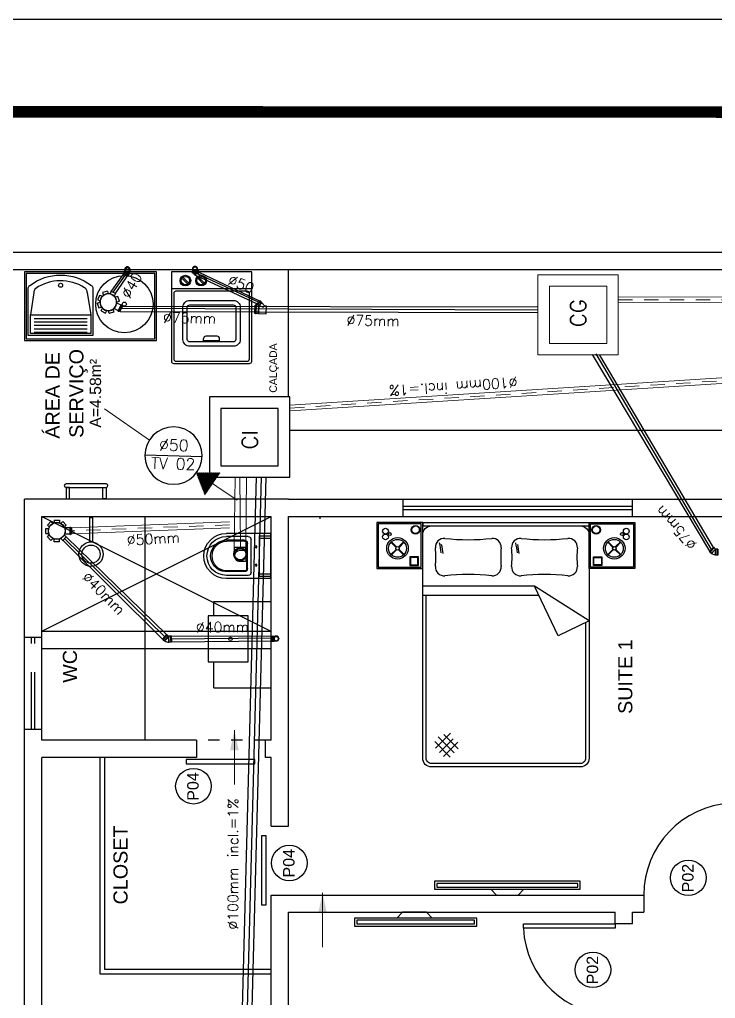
# Model space of a CAD drawing. Header units: millimetres. Extents: x 2426 to 2585, y 1215 to 1309.
# Drawn here: x 2509.49 to 2515.56, y 1251.8 to 1260.33 of the extents above; entities that cross this region are included whole.
import ezdxf
from ezdxf.enums import TextEntityAlignment as Align

# ---------------------------------------------------------------- set-up
doc = ezdxf.new("R2010")
doc.units = ezdxf.units.MM
for name, pattern in [('DASHDOT2', [12.7, 6.35, -3.175, 0, -3.175]), ('DASHED', [0.75, 0.5, -0.25]), ('HIDDEN2', [0.1875, 0.125, -0.0625])]:
    doc.linetypes.add(name, pattern=pattern)
for name, color, linetype in [('01', 1, 'Continuous'), ('02', 2, 'Continuous'), ('A-PEN-08', 8, 'Continuous'), ('A-PEN-B', 5, 'Continuous'), ('A-PEN-C', 4, 'Continuous'), ('A-PEN-G', 3, 'Continuous'), ('A-PEN-M', 6, 'Continuous'), ('BANHO_COZINHA', 7, 'Continuous'), ('CONEXAO_ESGOTO', 7, 'Continuous'), ('DETALHE_CONEXAO_EG', 3, 'Continuous'), ('DIVERSOS', 4, 'Continuous'), ('HATCH', 8, 'Continuous'), ('MOVEIS', 7, 'Continuous'), ('MÓVEIS', 7, 'Continuous'), ('SIMBOLOS_SANITÁRIO', 4, 'Continuous'), ('TEXTO0', 7, 'Continuous'), ('TEXTO2', 3, 'Continuous'), ('TUBULAÇÃO_ESGOTO', 6, 'Continuous'), ('TXT_0', 7, 'Continuous')]:
    doc.layers.add(name, color=color, linetype=linetype)
doc.styles.add('ADITIVOCAD', font='ROMANS.shx')
doc.styles.add('CARIMBO_DADOS', font='arial.ttf', dxfattribs={"height": 0.1})
doc.styles.add('ROMANS', font='romans', dxfattribs={"height": 0.1})
doc.styles.add('SANSSERIF', font='sas_____.pfb', dxfattribs={"height": 1})

# ---------------------------------------------------------------- blocks, each defined once
blk = doc.blocks.new('Ads_egD_js100x50-p')
for p, q in [((0.082, 0.05), (-0.012, 0.05)), ((-0.012, 0.05), (-0.012, -0.05)), ((0.087, 0.053), (0.082, 0.05)), ((0.082, 0.05), (0.082, -0.05)), ((0.087, 0.053), (0.087, -0.052)), ((0.087, 0.053), (0.117, 0.053)), ((0.117, 0.053), (0.117, -0.053)), ((0.121, 0.056), (0.127, 0.056)), ((0.13, 0.053), (0.13, -0.053)), ((0.13, 0.053), (0.136, 0.053)), ((0.136, 0.053), (0.136, -0.053)), ((0.015, -0.05), (-0.012, -0.05)), ((0.015, -0.05), (0.028, -0.037)), ((0.051, -0.086), (0.015, -0.05)), ((0.094, -0.054), (0.038, -0.034)), ((0.086, -0.051), (0.051, -0.086)), ((0.051, -0.086), (0.052, -0.09)), ((0.089, -0.052), (0.052, -0.09)), ((0.063, -0.101), (0.052, -0.09)), ((0.063, -0.101), (0.101, -0.063)), ((0.065, -0.106), (0.063, -0.104)), ((0.068, -0.106), (0.106, -0.068)), ((0.071, -0.109), (0.068, -0.106)), ((0.071, -0.109), (0.109, -0.071)), ((0.101, -0.063), (0.094, -0.056)), ((0.095, -0.053), (0.117, -0.053)), ((0.106, -0.065), (0.104, -0.063)), ((0.109, -0.071), (0.106, -0.068)), ((0.121, -0.056), (0.127, -0.056)), ((0.13, -0.053), (0.136, -0.053))]:
    blk.add_line(p, q)
for centre, radius, start, end in [((0.121, 0.053), 0.00327, 90, 180), ((0.127, 0.053), 0.00327, 360, 90), ((0.035, -0.043), 0.00967, 70.3419, 135.1365), ((0.064, -0.102), 0.00219, 135, 225), ((0.066, -0.105), 0.00219, 225, 315), ((0.095, -0.055), 0.00147, 90, 225), ((0.102, -0.064), 0.00219, 45, 135), ((0.105, -0.066), 0.00219, 315, 45), ((0.121, -0.053), 0.00327, 180, 270), ((0.127, -0.053), 0.00327, 270, 0)]:
    blk.add_arc(centre, radius, start, end)
blk = doc.blocks.new('Ads_egD_cxs150x150x50-p')
for p, q in [((-0.022, 0.0947), (-0.022, 0.0706)), ((-0.022, 0.0947), (0.022, 0.0947)), ((0.022, 0.0947), (0.022, 0.0706)), ((-0.0947, 0.022), (-0.0706, 0.022)), ((-0.0947, -0.022), (-0.0947, 0.022)), ((-0.0825, 0.0514), (-0.0514, 0.0825)), ((-0.0825, 0.0514), (-0.0655, 0.0343)), ((-0.0514, 0.0825), (-0.0343, 0.0655)), ((0.0514, 0.0825), (0.0343, 0.0655)), ((0.0514, 0.0825), (0.0825, 0.0514)), ((0.0825, 0.0514), (0.0655, 0.0343)), ((0.1124, 0.0268), (0.069, 0.0268)), ((0.1124, 0.0287), (0.1124, -0.0287)), ((0.1175, 0.0312), (0.1148, 0.0312)), ((0.12, 0.0287), (0.12, -0.0287)), ((0.1269, 0.0268), (0.12, 0.0268)), ((0.1269, 0.0268), (0.1269, -0.0268)), ((-0.0947, -0.022), (-0.0706, -0.022)), ((-0.0825, -0.0514), (-0.0655, -0.0343)), ((-0.0514, -0.0825), (-0.0825, -0.0514)), ((-0.0514, -0.0825), (-0.0343, -0.0655)), ((-0.022, -0.0947), (-0.022, -0.0706)), ((0.022, -0.0947), (0.022, -0.0706)), ((0.0514, -0.0825), (0.0343, -0.0655)), ((0.0825, -0.0514), (0.0514, -0.0825)), ((0.0825, -0.0514), (0.0655, -0.0343)), ((0.1124, -0.0268), (0.069, -0.0268)), ((0.1175, -0.0312), (0.1148, -0.0312)), ((0.1269, -0.0268), (0.12, -0.0268)), ((0.022, -0.0947), (-0.022, -0.0947))]:
    blk.add_line(p, q)
for radius in [0.074, 0.072]:
    blk.add_circle((0, 0), radius)
for centre, start, end in [((0.1148, 0.0287), 90, 180), ((0.1175, 0.0287), 360, 90), ((0.1148, -0.0287), 180, 270), ((0.1175, -0.0287), 270, 0)]:
    blk.add_arc(centre, 0.00245, start, end)
blk = doc.blocks.new('Ads_egD_90j40-s')
for p, q in [((0.0096, 0.0202), (0.0174, 0.0202)), ((0.0191, 0.0214), (0.0174, 0.0202)), ((0.0174, 0.0202), (0.0174, 0.014)), ((0.0191, 0.0124), (0.0191, 0.0214)), ((0.0323, 0.0214), (0.0191, 0.0214)), ((0.0343, 0.0223), (0.0323, 0.0214)), ((0.0323, 0.0214), (0.0323, -0.0214)), ((0.0382, 0.0223), (0.0343, 0.0223)), ((0.0343, 0.0223), (0.0343, -0.0223)), ((0.0382, 0.0223), (0.0382, -0.0223)), ((0.0096, -0.0202), (0.0174, -0.0202)), ((0.0174, -0.0202), (0.0174, -0.014)), ((0.0191, -0.0214), (0.0174, -0.0202)), ((0.0191, -0.0124), (0.0191, -0.0214)), ((0.0323, -0.0214), (0.0191, -0.0214)), ((0.0343, -0.0223), (0.0323, -0.0214)), ((0.0382, -0.0223), (0.0343, -0.0223))]:
    blk.add_line(p, q)
for radius in [0.0223, 0.0184]:
    blk.add_circle((0, 0), radius)
blk = doc.blocks.new('Ads_egD_90j40-d')
for p, q in [((0, 0.0202), (0.0096, 0.0202)), ((0.0096, 0.0202), (0.0174, 0.0202)), ((0.0191, 0.0214), (0.0174, 0.0202)), ((0.0174, 0.0202), (0.0174, -0.0202)), ((0.0323, 0.0214), (0.0191, 0.0214)), ((0.0191, -0.0214), (0.0191, 0.0214)), ((0.0343, 0.0223), (0.0323, 0.0214)), ((0.0323, 0.0214), (0.0323, -0.0214)), ((0.0343, 0.0223), (0.0343, -0.0223)), ((0.0382, 0.0223), (0.0343, 0.0223)), ((0.0382, 0.0223), (0.0382, -0.0223)), ((0, -0.0202), (0.0096, -0.0202)), ((0.0096, -0.0202), (0.0174, -0.0202)), ((0.0191, -0.0214), (0.0174, -0.0202)), ((0.0323, -0.0214), (0.0191, -0.0214)), ((0.0343, -0.0223), (0.0323, -0.0214)), ((0.0382, -0.0223), (0.0343, -0.0223))]:
    blk.add_line(p, q)
for radius, start, end in [(0.0223, 64.62318, 295.37682), (0.0202, 90, 270)]:
    blk.add_arc((0, 0), radius, start, end)
blk = doc.blocks.new('Ads_egD_45j40-p')
for p, q in [((-0.0321, -0.0005), (-0.0302, 0.0001)), ((-0.0302, 0.0001), (-0.0214, 0.0088)), ((0.0001, -0.0302), (-0.0302, 0.0001)), ((0.0088, -0.0214), (-0.0214, 0.0088)), ((-0.0214, 0.0088), (-0.0197, 0.0088)), ((-0.0197, 0.0088), (0.0077, -0.0185)), ((0.0088, 0.0214), (0.0077, 0.0202)), ((0.0077, -0.0185), (0.0077, 0.0202)), ((0.0216, 0.0214), (0.0088, 0.0214)), ((0.0088, 0.0214), (0.0088, -0.0214)), ((0.023, 0.0223), (0.0216, 0.0214)), ((0.0216, 0.0214), (0.0216, -0.0214)), ((0.0269, 0.0223), (0.023, 0.0223)), ((0.023, 0.0223), (0.023, -0.0223)), ((0.0269, -0.0223), (0.0269, 0.0223)), ((-0.0349, -0.0033), (-0.0321, -0.0005)), ((-0.0033, -0.0349), (-0.0349, -0.0033)), ((-0.0005, -0.0321), (-0.0321, -0.0005)), ((-0.0033, -0.0349), (-0.0005, -0.0321)), ((-0.0005, -0.0321), (0.0001, -0.0302)), ((0.0001, -0.0302), (0.0088, -0.0214)), ((0.0077, -0.0185), (0.0088, -0.0214)), ((0.0216, -0.0214), (0.0088, -0.0214)), ((0.023, -0.0223), (0.0216, -0.0214)), ((0.0269, -0.0223), (0.023, -0.0223))]:
    blk.add_line(p, q)
blk.add_arc((0.0151, -0.0364), 0.0572, 97.41677, 127.58323)
blk = doc.blocks.new('Adh_Afn')
blk.add_line((-0.25, 0), (0.25, 0))
blk.add_circle((0, 0), 0.25)
at = {"flags": 8}
for tag, p in [('$AF', (0, 0.0703)), ('$DIAM', (0, -0.0909))]:
    blk.add_attdef(tag, text='', height=0.1, dxfattribs=at).set_placement(p, align=Align.MIDDLE)
blk = doc.blocks.new('Ads_egD_90j100-s')
for p, q in [((0.0267, 0.0498), (0.0588, 0.0498)), ((0.0588, -0.0498), (0.0588, 0.0498)), ((0.0267, -0.0498), (0.0588, -0.0498))]:
    blk.add_line(p, q)
for radius in [0.0565, 0.05]:
    blk.add_circle((0, 0), radius)
blk = doc.blocks.new('B')
at = {"layer": 'SIMBOLOS_SANITÁRIO'}
for points in [[(1659.0596, 1303.2839), (1659.7596, 1303.2839), (1659.7596, 1303.9839), (1659.0596, 1303.9839)], [(1659.1596, 1303.3839), (1659.6596, 1303.3839), (1659.6596, 1303.8839), (1659.1596, 1303.8839)]]:
    blk.add_lwpolyline(points, close=True, dxfattribs=at)
at = {"layer": 'SIMBOLOS_SANITÁRIO', "style": 'ROMANS'}
blk.add_text('CI', height=0.135, dxfattribs=at).set_placement((1659.3018, 1303.5652))

msp = doc.modelspace()

# ---------------------------------------------------------------- hatches: boundary and pattern name
at = {"layer": 'HATCH', "lineweight": 15}
h = msp.add_hatch(dxfattribs=at)
h.set_pattern_fill('LINE,_O', color=256, scale=0.001, angle=687.2343)
h.set_pattern_definition([(327.23429588, (288.04196, 1511.044392), (0.0017183257805, 0.002669827993), [])])
h.paths.add_polyline_path([(2511.2391, 1256.3824), (2511.1073, 1256.1903), (2511.0337, 1256.382)])

# ---------------------------------------------------------------- linework, layer by layer
at = {"layer": '01', "color": 253}
for p, q in [((2510.1002, 1255.9927), (2510.1268, 1255.9927)), ((2510.1002, 1255.9927), (2510.1002, 1255.7793)), ((2510.1268, 1255.9927), (2510.1268, 1255.7793)), ((2511.4522, 1255.7948), (2511.2818, 1255.7948)), ((2511.4841, 1255.8272), (2511.2939, 1255.8272)), ((2511.5106, 1255.5157), (2511.5106, 1255.8006)), ((2511.583, 1255.8144), (2511.6819, 1255.8144)), ((2511.4522, 1255.7884), (2511.2939, 1255.7884)), ((2511.4724, 1255.5482), (2511.4724, 1255.7682)), ((2511.4788, 1255.5482), (2511.4788, 1255.7682)), ((2511.4606, 1255.7049), (2511.4024, 1255.7049)), ((2511.4187, 1255.7051), (2511.4187, 1255.7036)), ((2511.4606, 1255.6114), (2511.4024, 1255.6114)), ((2511.4522, 1255.5216), (2511.2818, 1255.5216)), ((2511.4522, 1255.528), (2511.2939, 1255.528)), ((2511.4841, 1255.4892), (2511.2939, 1255.4892)), ((2511.583, 1255.5019), (2511.6819, 1255.5019)), ((2513.9807, 1255.394), (2513.0068, 1255.394)), ((2514.4568, 1255.0935), (2513.9807, 1255.394)), ((2514.1866, 1254.9632), (2513.9807, 1255.394)), ((2514.0189, 1255.314), (2513.0068, 1255.314)), ((2514.4568, 1255.0935), (2514.1866, 1254.9632)), ((2513.1178, 1253.9817), (2513.2488, 1254.1128)), ((2513.3163, 1253.9763), (2513.1917, 1254.1008)), ((2513.2456, 1253.9056), (2513.1113, 1254.0398)), ((2513.2809, 1253.9409), (2513.1413, 1254.0806)), ((2513.1531, 1253.9464), (2513.2718, 1254.0651)), ((2513.1885, 1253.911), (2513.3126, 1254.0351))]:
    msp.add_line(p, q, dxfattribs=at)
for points in [[(2512.9943, 1255.9372), (2512.6193, 1255.9372), (2512.6193, 1255.5622), (2512.9943, 1255.5622)], [(2514.4693, 1255.9372), (2514.8443, 1255.9372), (2514.8443, 1255.5622), (2514.4693, 1255.5622)], [(2512.9643, 1255.6447), (2512.8993, 1255.6447), (2512.8993, 1255.5797), (2512.9643, 1255.5797)], [(2514.4993, 1255.6447), (2514.5643, 1255.6447), (2514.5643, 1255.5797), (2514.4993, 1255.5797)]]:
    msp.add_lwpolyline(points, close=True, dxfattribs=at)
for points in [[(2512.7292, 1255.7777), (2512.7735, 1255.7333)], [(2512.7735, 1255.7161), (2512.7292, 1255.6717)], [(2512.7336, 1255.7821), (2512.778, 1255.7377)], [(2512.778, 1255.7117), (2512.7336, 1255.6673)], [(2512.8396, 1255.7821), (2512.7952, 1255.7377)], [(2512.7952, 1255.7117), (2512.8396, 1255.6673)], [(2512.844, 1255.7777), (2512.7996, 1255.7333)], [(2512.7996, 1255.7161), (2512.844, 1255.6717)], [(2514.6196, 1255.7777), (2514.664, 1255.7333)], [(2514.664, 1255.7161), (2514.6196, 1255.6717)], [(2514.624, 1255.7821), (2514.6684, 1255.7377)], [(2514.6684, 1255.7117), (2514.624, 1255.6673)], [(2514.73, 1255.7821), (2514.6856, 1255.7377)], [(2514.6856, 1255.7117), (2514.73, 1255.6673)], [(2514.7344, 1255.7777), (2514.69, 1255.7333)], [(2514.69, 1255.7161), (2514.7344, 1255.6717)], [(2512.9693, 1255.6497), (2512.8943, 1255.6497), (2512.8943, 1255.5747), (2512.9693, 1255.5747), (2512.9693, 1255.6497)], [(2514.4943, 1255.6497), (2514.5693, 1255.6497), (2514.5693, 1255.5747), (2514.4943, 1255.5747), (2514.4943, 1255.6497)]]:
    msp.add_lwpolyline(points, dxfattribs=at)
msp.add_lwpolyline([(2514.4268, 1255.079), (2514.4268, 1253.8947, -0.414214), (2514.3818, 1253.8497), (2513.0818, 1253.8497, -0.414214), (2513.0368, 1253.8947), (2513.0368, 1255.314, -0.260729)], format="xyb", dxfattribs=at)
for centre, radius in [((2512.6818, 1255.8747), 0.025), ((2512.9443, 1255.8872), 0.0375), ((2512.9443, 1255.8872), 0.0325), ((2514.5193, 1255.8872), 0.0375), ((2514.5193, 1255.8872), 0.0325), ((2514.7818, 1255.8747), 0.025), ((2512.6818, 1255.8247), 0.025), ((2512.7866, 1255.7247), 0.0937), ((2512.7193, 1255.8497), 0.0125), ((2512.7866, 1255.7247), 0.0781), ((2514.677, 1255.7247), 0.0937), ((2514.677, 1255.7247), 0.0781), ((2514.7443, 1255.8497), 0.0125), ((2514.7818, 1255.8247), 0.025), ((2510.1135, 1255.6739), 0.1063), ((2510.1135, 1255.6739), 0.0797), ((2512.7866, 1255.7247), 0.0156), ((2514.677, 1255.7247), 0.0156)]:
    msp.add_circle(centre, radius, dxfattribs=at)
for centre, radius, start, end in [((2513.1921, 1255.7365), 0.075, 83.95443, 185.17281), ((2513.4039, 1257.736), 1.9357, 263.95443, 276.04557), ((2513.6157, 1255.7365), 0.075, 354.82719, 96.04557), ((2513.8566, 1255.7365), 0.075, 83.95443, 185.17281), ((2514.0684, 1257.736), 1.9357, 263.95443, 276.04557), ((2514.2801, 1255.7365), 0.075, 354.82719, 96.04557), ((2512.2223, 1255.6487), 0.8988, 354.82719, 5.17281), ((2512.2725, 1255.5986), 0.8988, 5.55336, 11.22803), ((2512.29, 1255.5831), 0.8988, 6.1446, 11.22803), ((2514.5855, 1255.6487), 0.8988, 174.82719, 185.17281), ((2512.8868, 1255.6487), 0.8988, 354.82719, 5.17281), ((2512.937, 1255.5986), 0.8988, 5.55336, 11.22803), ((2512.9545, 1255.5831), 0.8988, 6.1446, 11.22803), ((2515.2499, 1255.6487), 0.8988, 174.82719, 185.17281), ((2513.1921, 1255.5609), 0.075, 174.82719, 276.04557), ((2513.6157, 1255.5609), 0.075, 263.95443, 5.17281), ((2513.8566, 1255.5609), 0.075, 174.82719, 276.04557), ((2514.2801, 1255.5609), 0.075, 263.95443, 5.17281), ((2513.4039, 1253.5614), 1.9357, 83.95443, 96.04557), ((2514.0684, 1253.5614), 1.9357, 83.95443, 96.04557)]:
    msp.add_arc(centre, radius, start, end, dxfattribs=at)
at = {"layer": '01', "color": 253, "extrusion": (0, 0, -1)}
for centre, major_axis, start_param, end_param in [((2511.2939, 1255.6582), (-0.1195, 0.1195), 3.926991, 7.068583), ((2511.2939, 1255.6582), (-0.097, 0.097), 4.015064, 6.98051), ((2511.4522, 1255.7682), (-0.0188, 0.0188), 0.785398, 2.356194), ((2511.4841, 1255.8006), (-0.0188, 0.0188), 0.785398, 2.356194), ((2511.2998, 1255.6582), (-0.0922, -0.0922), 5.543175, 8.593992), ((2511.4522, 1255.7682), (-0.0143, 0.0143), 0.785398, 2.356194), ((2511.5532, 1255.7379), (-0.00564, -0.00564), 2.356194490189015, 8.639379797368601), ((2511.4233, 1255.6582), (-0.0398, -0.0398), 0.072742, 1.498055), ((2511.4024, 1255.6762), (-0.0203, 0.0203), -0.072742, 0.785398), ((2511.2065, 1255.6517), (-0.1836, -0.1836), 3.720465, 3.902095), ((2511.2065, 1255.6646), (-0.1836, 0.1836), 2.38109, 2.56272), ((2511.4024, 1255.6401), (-0.0203, -0.0203), 5.497787, 6.355927), ((2511.4522, 1255.5482), (-0.0188, -0.0188), 3.926991, 5.497787), ((2511.4522, 1255.5482), (-0.0143, -0.0143), 3.926991, 5.497787), ((2511.5532, 1255.5785), (-0.00564, -0.00564), 2.356194490189015, 8.639379797368601), ((2511.4841, 1255.5157), (-0.0188, -0.0188), 3.926991, 5.497787)]:
    msp.add_ellipse(centre, major_axis=major_axis, ratio=1, start_param=start_param, end_param=end_param, dxfattribs=at)
at = {"layer": '02', "color": 6, "lineweight": 15}
for p, q in [((2511.3634, 1255.7345), (2511.3701, 1256.3449)), ((2511.4629, 1255.7346), (2511.4697, 1256.3449))]:
    msp.add_line(p, q, dxfattribs=at)
at = {"layer": '02', "color": 253}
for p, q in [((2513.0068, 1255.9497), (2513.0068, 1255.9197)), ((2513.0068, 1255.9497), (2514.4568, 1255.9497)), ((2513.0068, 1255.9197), (2514.4568, 1255.9197)), ((2514.4568, 1255.9497), (2514.4568, 1255.9197)), ((2511.6819, 1255.8548), (2511.2939, 1255.8548)), ((2511.583, 1255.8348), (2511.6819, 1255.8348)), ((2511.583, 1255.4815), (2511.583, 1255.8348)), ((2511.6819, 1255.4615), (2511.6819, 1255.8548)), ((2511.6819, 1255.4615), (2511.2939, 1255.4615)), ((2511.583, 1255.4815), (2511.6819, 1255.4815))]:
    msp.add_line(p, q, dxfattribs=at)
for points in [[(2513.0068, 1255.9497), (2512.6068, 1255.9497), (2512.6068, 1255.5497), (2513.0068, 1255.5497)], [(2514.4568, 1255.9497), (2514.8568, 1255.9497), (2514.8568, 1255.5497), (2514.4568, 1255.5497)]]:
    msp.add_lwpolyline(points, close=True, dxfattribs=at)
msp.add_lwpolyline([(2514.3818, 1255.9197, -0.414214), (2514.4568, 1255.8447), (2514.4568, 1253.8947, -0.414214), (2514.3818, 1253.8197), (2513.0818, 1253.8197, -0.414214), (2513.0068, 1253.8947), (2513.0068, 1255.8447, -0.414214), (2513.0818, 1255.9197)], format="xyb", dxfattribs=at)
at = {"layer": '02', "color": 253, "extrusion": (0, 0, -1)}
msp.add_ellipse((2511.2939, 1255.6582), major_axis=(-0.1391, 0.1391), ratio=1, start_param=3.926991, end_param=7.068583, dxfattribs=at)
at = {"layer": 'A-PEN-08', "color": 253, "ltscale": 7}
for centre, start, end in [((2515.7356, 1252.7024), 92.9376, 180), ((2514.6846, 1252.4534), 182.9376, 270)]:
    msp.add_arc(centre, 0.8011, start, end, dxfattribs=at)
at = {"layer": 'A-PEN-B', "color": 253}
for p, q in [((2535.8846, 1258.3024), (2505.8846, 1258.3024)), ((2535.7346, 1258.1524), (2506.0346, 1258.1524)), ((2511.8346, 1257.0449), (2511.8346, 1258.1524)), ((2513.9955, 1256.7524), (2511.8471, 1256.7524)), ((2526.9846, 1256.7524), (2513.9955, 1256.7524)), ((2511.8346, 1256.1524), (2509.5346, 1256.1524)), ((2509.5346, 1248.9524), (2509.5346, 1256.1524)), ((2511.8346, 1256.1524), (2514.8346, 1256.1524)), ((2512.8346, 1256.0024), (2512.8346, 1256.1524)), ((2514.8346, 1256.1524), (2516.2846, 1256.1524)), ((2514.8346, 1256.1524), (2516.2846, 1256.1524)), ((2514.8346, 1256.0024), (2514.8346, 1256.1524)), ((2509.6846, 1254.0524), (2509.6846, 1256.0024)), ((2509.6846, 1256.0024), (2511.6846, 1256.0024)), ((2511.6846, 1254.0524), (2511.6846, 1256.0024)), ((2511.8346, 1253.8024), (2511.8346, 1256.0024)), ((2511.8346, 1253.3024), (2511.8346, 1256.0024)), ((2511.8346, 1256.0024), (2514.8346, 1256.0024)), ((2514.8346, 1256.0024), (2515.8346, 1256.0024)), ((2509.6846, 1254.9465), (2509.5346, 1254.9465)), ((2509.6846, 1254.1465), (2509.5346, 1254.1465)), ((2511.0346, 1254.0524), (2509.6846, 1254.0524)), ((2509.6846, 1254.0524), (2509.6846, 1254.0524)), ((2511.6846, 1254.0524), (2511.6346, 1254.0524)), ((2511.0346, 1253.9024), (2509.6846, 1253.9024)), ((2509.6846, 1251.5524), (2509.6846, 1253.9024)), ((2511.6846, 1253.9024), (2511.6346, 1253.9024)), ((2511.6846, 1253.3024), (2511.6846, 1253.9024)), ((2511.6846, 1253.3024), (2511.8346, 1253.3024)), ((2511.6411, 1252.618), (2511.6411, 1253.218)), ((2511.6846, 1251.5524), (2511.6846, 1252.7024)), ((2511.6846, 1251.5524), (2511.6846, 1252.7024)), ((2511.6846, 1252.7024), (2514.9346, 1252.7024)), ((2514.9346, 1252.7024), (2514.9346, 1252.5524)), ((2511.8346, 1251.3524), (2511.8346, 1252.5524)), ((2511.8346, 1252.5524), (2514.6846, 1252.5524)), ((2514.6846, 1252.4524), (2514.6846, 1252.5524)), ((2514.8346, 1252.4524), (2514.8346, 1252.5524)), ((2514.8346, 1252.5524), (2514.9346, 1252.5524)), ((2514.8346, 1252.4524), (2514.6846, 1252.4524))]:
    msp.add_line(p, q, dxfattribs=at)
at = {"layer": 'A-PEN-B', "color": 6, "ltscale": 0.25}
for p, q in [((2510.4012, 1258.1194), (2510.2876, 1257.9646)), ((2510.4209, 1258.1194), (2510.3032, 1257.9566)), ((2510.4421, 1258.1194), (2510.3219, 1257.9441)), ((2511.0179, 1258.1103), (2511.564, 1257.8573)), ((2511.0393, 1258.12), (2511.5785, 1257.8696)), ((2511.0585, 1258.1301), (2511.5901, 1257.8799)), ((2510.3671, 1257.7909), (2514.0114, 1257.7805)), ((2510.3798, 1257.8178), (2514.0119, 1257.8033)), ((2510.3901, 1257.8359), (2514.01, 1257.8315)), ((2515.5089, 1255.699), (2514.4883, 1257.4149)), ((2515.5242, 1255.7153), (2514.5187, 1257.4199)), ((2515.5433, 1255.7332), (2514.5517, 1257.4098)), ((2511.3917, 1250.0932), (2511.5576, 1256.3449)), ((2511.436, 1250.0929), (2511.5996, 1256.3449)), ((2511.4777, 1250.0926), (2511.6401, 1256.3449)), ((2510.7382, 1254.9323), (2509.8675, 1255.7949)), ((2510.7566, 1254.9537), (2509.8832, 1255.8106)), ((2510.773, 1254.9729), (2509.8978, 1255.825)), ((2511.6966, 1254.9585), (2510.8121, 1254.9576)), ((2511.6881, 1254.9404), (2510.8136, 1254.9337)), ((2511.6899, 1254.915), (2510.8154, 1254.9083))]:
    msp.add_line(p, q, dxfattribs=at)
at = {"layer": 'A-PEN-C', "color": 253}
for p, q in [((2512.8346, 1256.1524), (2514.8346, 1256.1524)), ((2512.8346, 1256.0024), (2514.8346, 1256.0024)), ((2509.5346, 1254.1465), (2509.5346, 1254.9465)), ((2509.6846, 1254.1465), (2509.6846, 1254.9465))]:
    msp.add_line(p, q, dxfattribs=at)
for centre in [(2511.007, 1253.6513), (2511.8431, 1252.9822), (2515.3228, 1252.8526), (2514.4907, 1252.0506)]:
    msp.add_circle(centre, 0.1552, dxfattribs=at)
at = {"layer": 'A-PEN-G', "color": 253}
for p, q in [((2510.2456, 1256.2865), (2509.8956, 1256.2865)), ((2509.8956, 1256.2565), (2510.2456, 1256.2565)), ((2509.8956, 1256.2565), (2509.8956, 1256.1565)), ((2509.9256, 1256.2565), (2509.8956, 1256.2565)), ((2509.9256, 1256.1565), (2509.9256, 1256.2565)), ((2510.2156, 1256.1565), (2510.2156, 1256.2565)), ((2510.2156, 1256.2565), (2510.2456, 1256.2565)), ((2510.2456, 1256.2565), (2510.2456, 1256.1565)), ((2509.8956, 1256.1565), (2509.9256, 1256.1565)), ((2510.2456, 1256.1565), (2510.2156, 1256.1565)), ((2512.8346, 1256.0924), (2514.8346, 1256.0924)), ((2512.8346, 1256.0624), (2514.8346, 1256.0624)), ((2511.6411, 1253.218), (2511.6011, 1253.218)), ((2511.6011, 1253.218), (2511.6011, 1252.618)), ((2511.6411, 1252.618), (2511.6411, 1253.218)), ((2511.6011, 1252.618), (2511.6411, 1252.618)), ((2513.8846, 1252.4124), (2513.8846, 1252.4524)), ((2513.8846, 1252.4524), (2514.6846, 1252.4524)), ((2514.6846, 1252.4124), (2513.8846, 1252.4124)), ((2514.6846, 1252.4524), (2514.6846, 1252.4124))]:
    msp.add_line(p, q, dxfattribs=at)
at = {"layer": 'A-PEN-G', "color": 253, "linetype": 'DASHED'}
for p, q in [((2509.5946, 1254.1465), (2509.5946, 1254.9465)), ((2509.6246, 1254.1465), (2509.6246, 1254.9465))]:
    msp.add_line(p, q, dxfattribs=at)
at = {"layer": 'A-PEN-G', "color": 253}
for centre, start, end in [((2509.8956, 1256.2715), 90, 270), ((2510.2456, 1256.2715), 270, 90)]:
    msp.add_arc(centre, 0.015, start, end, dxfattribs=at)
at = {"layer": 'A-PEN-M', "color": 253, "linetype": 'DASHDOT2'}
for p, q in [((2509.6846, 1256.0024), (2511.6808, 1255.0024)), ((2509.6846, 1255.0024), (2511.6846, 1256.0024)), ((2509.6846, 1255.0024), (2511.6808, 1255.0024)), ((2509.6846, 1254.8524), (2511.6808, 1254.8524))]:
    msp.add_line(p, q, dxfattribs=at)
at = {"layer": 'A-PEN-M', "color": 253}
for p, q in [((2510.5857, 1254.0524), (2510.5862, 1256.0024)), ((2511.1845, 1255.1352), (2511.1845, 1255.2602)), ((2511.1845, 1255.2602), (2511.6845, 1255.2602)), ((2511.4845, 1255.1352), (2511.1345, 1255.1352)), ((2511.1345, 1255.1352), (2511.1345, 1254.7352)), ((2511.4845, 1254.7352), (2511.4845, 1255.1352)), ((2511.1345, 1254.7352), (2511.4845, 1254.7352)), ((2511.1845, 1254.6352), (2511.1845, 1254.7352)), ((2511.1845, 1254.5102), (2511.1845, 1254.6352)), ((2511.1845, 1254.5102), (2511.6845, 1254.5102)), ((2511.0346, 1254.0524), (2511.0346, 1253.9024)), ((2511.6346, 1253.9024), (2511.6346, 1254.0524)), ((2510.1946, 1252.0124), (2510.1946, 1253.9024)), ((2510.2346, 1252.0524), (2510.2346, 1253.9024)), ((2511.5423, 1253.885), (2510.9423, 1253.885)), ((2510.9423, 1253.885), (2510.9423, 1253.845)), ((2510.9423, 1253.845), (2511.5423, 1253.845)), ((2511.5423, 1253.845), (2511.5423, 1253.885)), ((2511.6846, 1252.0524), (2510.2346, 1252.0524)), ((2511.6846, 1252.0124), (2510.1946, 1252.0124))]:
    msp.add_line(p, q, dxfattribs=at)
at = {"layer": 'A-PEN-M', "color": 253, "ltscale": 0.25}
msp.add_line((2512.1101, 1255.9924), (2512.1101, 1255.9824), dxfattribs=at)
at = {"layer": 'A-PEN-M', "color": 253, "linetype": 'HIDDEN2', "ltscale": 0.25}
msp.add_line((2511.6346, 1254.0524), (2511.0346, 1254.0524), dxfattribs=at)
at = {"layer": 'A-PEN-M', "color": 253}
msp.add_circle((2511.3299, 1254.9352), 0.015, dxfattribs=at)
at = {"layer": 'BANHO_COZINHA', "color": 253}
for p, q in [((2509.6153, 1257.9547), (2509.5853, 1257.7597)), ((2510.0808, 1257.9547), (2510.1108, 1257.7597)), ((2509.5853, 1257.7597), (2510.1108, 1257.7597)), ((2509.6166, 1257.7297), (2510.0808, 1257.7297)), ((2509.6166, 1257.6997), (2510.0808, 1257.6997)), ((2509.6166, 1257.6697), (2510.0808, 1257.6697)), ((2509.6166, 1257.6397), (2510.0808, 1257.6397)), ((2509.6166, 1257.6097), (2510.0808, 1257.6097))]:
    msp.add_line(p, q, dxfattribs=at)
for points in [[(2509.5346, 1257.5362), (2510.6846, 1257.5362), (2510.6846, 1258.1362), (2509.5346, 1258.1362)], [(2510.6696, 1258.1212), (2509.5496, 1258.1212), (2509.5496, 1257.5512), (2510.6696, 1257.5512)]]:
    msp.add_lwpolyline(points, close=True, dxfattribs=at)
msp.add_lwpolyline([(2509.5653, 1257.9951, -0.153737), (2509.5805, 1258.0164, -0.338906), (2510.1169, 1258.0164, -0.256007), (2510.1308, 1257.9911), (2510.1308, 1257.5791), (2509.5653, 1257.5791)], format="xyb", close=True, dxfattribs=at)
msp.add_lwpolyline([(2510.1108, 1257.7597), (2510.1108, 1257.5991), (2509.5853, 1257.5991), (2509.5853, 1257.7597, -0.125189)], format="xyb", dxfattribs=at)
for centre, radius in [((2510.4045, 1257.8536), 0.25), ((2509.8487, 1258.0179), 0.0177), ((2510.4045, 1257.8536), 0.0177)]:
    msp.add_circle(centre, radius, dxfattribs=at)
for centre, radius, start, end in [((2509.8487, 1257.6662), 0.3911, 57.74582, 123.74994), ((2509.6653, 1257.9547), 0.05, 132.73834, 180), ((2510.0308, 1257.9547), 0.05, 0, 57.74582)]:
    msp.add_arc(centre, radius, start, end, dxfattribs=at)
at = {"layer": 'CONEXAO_ESGOTO', "lineweight": 15}
for p, q in [((2511.3651, 1253.6666), (2511.3638, 1254.1411)), ((2512.1338, 1252.2468), (2512.1326, 1252.7213))]:
    msp.add_line(p, q, dxfattribs=at)
for points in [[(2511.3638, 1254.1411), (2511.3268, 1253.965), (2511.4018, 1253.9652)], [(2512.1326, 1252.7213), (2512.0955, 1252.5452), (2512.1706, 1252.5454)]]:
    msp.add_solid(points, dxfattribs=at)
at = {"layer": 'DIVERSOS', "lineweight": 15}
for p, q in [((2510.2322, 1256.9421), (2510.6239, 1256.6684)), ((2511.3875, 1256.1434), (2511.0337, 1256.382))]:
    msp.add_line(p, q, dxfattribs=at)
at = {"layer": 'MOVEIS', "color": 253}
for p, q in [((2511.5148, 1258.1362), (2510.8148, 1258.1362)), ((2510.8148, 1258.1362), (2510.8148, 1257.3562)), ((2511.5148, 1257.3562), (2511.5148, 1258.1362)), ((2510.959, 1258.0292), (2510.9071, 1258.0811)), ((2510.966, 1258.0363), (2510.9142, 1258.0881)), ((2511.0961, 1258.0292), (2511.0443, 1258.0811)), ((2511.1032, 1258.0363), (2511.0513, 1258.0881)), ((2511.5148, 1257.9862), (2510.8148, 1257.9862)), ((2510.8348, 1257.9462), (2510.8348, 1257.3762)), ((2511.4748, 1257.9662), (2510.8548, 1257.9662)), ((2511.4948, 1257.3762), (2511.4948, 1257.9462)), ((2511.0948, 1257.5336), (2511.0948, 1257.5536)), ((2511.2348, 1257.5336), (2511.0948, 1257.5336)), ((2511.2148, 1257.5736), (2511.1148, 1257.5736)), ((2511.2348, 1257.5336), (2511.2348, 1257.5536)), ((2510.8348, 1257.3362), (2511.4948, 1257.3362)), ((2510.8548, 1257.3562), (2511.4748, 1257.3562))]:
    msp.add_line(p, q, dxfattribs=at)
for points in [[(2510.9748, 1257.4862, -0.414214), (2510.9148, 1257.5462), (2510.9148, 1257.8262, -0.414214), (2510.9748, 1257.8862), (2511.3548, 1257.8862, -0.414214), (2511.4148, 1257.8262), (2511.4148, 1257.5462, -0.414214), (2511.3548, 1257.4862)], [(2510.9748, 1257.5247, -0.414214), (2510.9533, 1257.5462), (2510.9533, 1257.8262, -0.414214), (2510.9748, 1257.8477), (2511.3548, 1257.8477, -0.414214), (2511.3763, 1257.8262), (2511.3763, 1257.5462, -0.414214), (2511.3548, 1257.5247)]]:
    msp.add_lwpolyline(points, format="xyb", close=True, dxfattribs=at)
for centre, radius in [((2510.9366, 1258.0587), 0.0468), ((2511.0737, 1258.0587), 0.0468), ((2510.9366, 1258.0587), 0.037), ((2511.0737, 1258.0587), 0.037)]:
    msp.add_circle(centre, radius, dxfattribs=at)
for centre, start, end in [((2510.8548, 1257.9462), 90, 180), ((2511.4748, 1257.9462), 0, 90), ((2511.1148, 1257.5536), 90, 180), ((2511.2148, 1257.5536), 0, 90), ((2510.8348, 1257.3562), 180, 270), ((2510.8548, 1257.3762), 180, 270), ((2511.4748, 1257.3762), 270, 0), ((2511.4948, 1257.3562), 270, 0)]:
    msp.add_arc(centre, 0.02, start, end, dxfattribs=at)
at = {"layer": 'MÓVEIS', "color": 253}
for p, q in [((2514.378, 1252.8235), (2513.1105, 1252.8235)), ((2513.1105, 1252.8235), (2513.1105, 1252.7524)), ((2514.378, 1252.7524), (2514.378, 1252.8235)), ((2513.1105, 1252.7524), (2514.378, 1252.7524)), ((2514.358, 1252.8035), (2513.1305, 1252.8035)), ((2513.1305, 1252.8035), (2513.1305, 1252.7724)), ((2513.1305, 1252.7724), (2514.358, 1252.7724)), ((2513.601, 1252.7524), (2513.6494, 1252.7024)), ((2513.8876, 1252.7524), (2513.8391, 1252.7024)), ((2514.358, 1252.7724), (2514.358, 1252.8035)), ((2513.6494, 1252.7024), (2513.8391, 1252.7024)), ((2512.7819, 1252.5024), (2512.8304, 1252.5524)), ((2513.0391, 1252.5524), (2512.8304, 1252.5524)), ((2513.0876, 1252.5024), (2513.0391, 1252.5524)), ((2512.4105, 1252.5024), (2512.4105, 1252.4313)), ((2513.4781, 1252.5024), (2512.4105, 1252.5024)), ((2512.4305, 1252.4824), (2512.4305, 1252.4513)), ((2513.4581, 1252.4824), (2512.4305, 1252.4824)), ((2513.4581, 1252.4513), (2513.4581, 1252.4824)), ((2513.4781, 1252.4313), (2513.4781, 1252.5024)), ((2512.4105, 1252.4313), (2513.4781, 1252.4313)), ((2512.4305, 1252.4513), (2513.4581, 1252.4513))]:
    msp.add_line(p, q, dxfattribs=at)
at = {"layer": 'SIMBOLOS_SANITÁRIO', "lineweight": 15}
for points in [[(2514.7113, 1257.4105), (2514.7113, 1258.1105), (2514.0113, 1258.1105), (2514.0113, 1257.4105)], [(2514.6113, 1257.5105), (2514.6113, 1258.0105), (2514.1113, 1258.0105), (2514.1113, 1257.5105)]]:
    msp.add_lwpolyline(points, close=True, dxfattribs=at)
at = {"layer": 'TEXTO0', "linetype": 'ByBlock'}
msp.add_lwpolyline([(2504.0546, 1215.7843), (2584.8349, 1215.7843), (2584.8349, 1260.3343), (2504.0546, 1260.3343)], close=True, dxfattribs=at)
at = {"layer": 'TEXTO0', "linetype": 'ByBlock', "const_width": 0.1}
msp.add_lwpolyline([(2504.8046, 1216.5343), (2584.1154, 1216.4482), (2584.1154, 1259.4982), (2504.7775, 1259.5324)], close=True, dxfattribs=at)
at = {"layer": 'TUBULAÇÃO_ESGOTO', "linetype": 'HIDDEN2', "lineweight": 15}
for p, q in [((2514.7119, 1257.8924), (2521.3328, 1257.8811)), ((2511.8494, 1256.9475), (2521.3498, 1257.5491)), ((2511.3208, 1255.9302), (2509.9429, 1255.877))]:
    msp.add_line(p, q, dxfattribs=at)
at = {"layer": 'TUBULAÇÃO_ESGOTO', "lineweight": 15}
for p, q in [((2514.7119, 1257.8674), (2521.3327, 1257.8561)), ((2514.712, 1257.9174), (2521.3328, 1257.9061)), ((2511.8478, 1256.9725), (2521.3482, 1257.5741)), ((2511.8509, 1256.9226), (2521.3514, 1257.5242)), ((2511.4166, 1255.7346), (2511.4125, 1256.3449)), ((2511.3208, 1255.9558), (2509.9429, 1255.9026)), ((2511.3208, 1255.9047), (2509.9429, 1255.8515))]:
    msp.add_line(p, q, dxfattribs=at)

# ---------------------------------------------------------------- block references
at = {"layer": 'DETALHE_CONEXAO_EG', "lineweight": 15}
for name, p, xscale, yscale, zscale, rotation in [('Ads_egD_90j40-s', (2511.0208, 1258.1566), -1.061731389416411, 1.061731389416411, 1.061731389416411, 115.0110519745018), ('Ads_egD_90j40-s', (2510.4325, 1258.1492), -1.061731389416411, 1.061731389416411, 1.061731389416411, 72.04038561810097), ('Ads_egD_45j40-p', (2515.5485, 1255.6919), -1.217443248645263, 1.217443248645263, 1.217443248645263, 179.9593389775403), ('Ads_egD_45j40-p', (2510.7806, 1254.9311), 1.217443248645263, 1.217443248645263, 1.217443248645263, 139.3662172835556)]:
    msp.add_blockref(name, p, dxfattribs=dict(at, xscale=xscale, yscale=yscale, zscale=zscale, rotation=rotation))
at = {"layer": 'DETALHE_CONEXAO_EG', "lineweight": 15, "rotation": 270}
for p in [(2511.0206, 1258.1608), (2510.4304, 1258.157)]:
    msp.add_blockref('Ads_egD_90j40-d', p, dxfattribs=at)
at = {"layer": 'DETALHE_CONEXAO_EG', "lineweight": 15, "extrusion": (0, 0, -1), "zscale": -1, "rotation": 207.0157037624443}
msp.add_blockref('Ads_egD_cxs150x150x50-p', (-2510.2648, 1257.8706), dxfattribs=at)
at = {"layer": 'DETALHE_CONEXAO_EG', "lineweight": 15, "extrusion": (0, 0, -1), "xscale": -0.6760705224352048, "yscale": 0.6760705224352049, "zscale": -0.6760705224352048, "rotation": 182.5907041298559}
msp.add_blockref('Ads_egD_js100x50-p', (-2511.6352, 1257.8047), dxfattribs=at)
at = {"layer": 'DETALHE_CONEXAO_EG', "lineweight": 15, "extrusion": (0, 0, -1), "xscale": -1, "zscale": -1}
for name, p, rotation in [('Ads_egD_cxs150x150x50-p', (-2509.8156, 1255.8767), 0.07478217754665728), ('Ads_egD_90j100-s', (-2511.4151, 1255.6745), 269.9803921066185)]:
    msp.add_blockref(name, p, dxfattribs=dict(at, rotation=rotation))
at = {"layer": 'DETALHE_CONEXAO_EG', "lineweight": 15, "xscale": -1}
msp.add_blockref('Ads_egD_90j40-d', (2511.7281, 1254.9373), dxfattribs=at)
at = {"layer": 'DETALHE_CONEXAO_EG', "lineweight": 15, "xscale": -1, "rotation": 1.031871114101373}
msp.add_blockref('Ads_egD_90j40-s', (2511.7293, 1254.9377), dxfattribs=at)
at = {"layer": 'DIVERSOS', "lineweight": 15, "rotation": 90}
msp.add_blockref('B', (3815.1309, -402.7147), dxfattribs=at)
at = {"layer": 'DIVERSOS', "lineweight": 15}
ref = msp.add_blockref('Adh_Afn', (2510.8332, 1256.5333), dxfattribs=dict(at, xscale=-1, rotation=178.3801938375628))
ref.add_attrib('$AF', 'TV 02', dxfattribs={"layer": 'TXT_0', "height": 0.1, "rotation": 358.38019, "style": 'ADITIVOCAD', "flags": 8}).set_placement((2510.8312, 1256.463), align=Align.MIDDLE)
ref.add_attrib('$DIAM', '%%C50', dxfattribs={"layer": 'TXT_0', "height": 0.1, "rotation": 358.38019, "style": 'ADITIVOCAD', "flags": 8}).set_placement((2510.8358, 1256.6241), align=Align.MIDDLE)

# ---------------------------------------------------------------- texts
at = {"layer": 'A-PEN-C', "color": 253, "style": 'CARIMBO_DADOS'}
for s, p in [('P04', (2511.0526, 1253.5245)), ('P04', (2511.8887, 1252.8555)), ('P02', (2515.3684, 1252.7262)), ('P02', (2514.5362, 1251.9241))]:
    msp.add_text(s, height=0.1, rotation=90.1076, dxfattribs=at).set_placement(p)
at = {"layer": 'CONEXAO_ESGOTO', "lineweight": 15, "style": 'ROMANS'}
for s, rotation, p in [(' %%C40', 60.50862, (2510.4919, 1257.9686)), (' %%C50', 337.65763, (2511.3775, 1257.998)), (' %%C75mm', 358.97039, (2510.9416, 1257.6885)), (' %%C75mm', 358.97039, (2512.5417, 1257.6655)), (' %%C100mm', 184.49551, (2513.5901, 1257.2016)), (' %%C75mm', 132.10282, (2515.2695, 1255.9126)), (' %%C50mm', 3.30817, (2510.6286, 1255.7614)), (' %%C40mm', 314.91048, (2510.1707, 1255.323)), (' %%C40mm', 0.59518, (2511.2295, 1254.9934)), (' %%C100mm', 89.94948, (2511.3963, 1252.6406))]:
    msp.add_text(s, height=0.09, rotation=rotation, dxfattribs=at).set_placement(p, align=Align.CENTER)
for s, rotation, p in [('incl.=1%', 182.71824, (2513.2225, 1257.1694)), ('incl.=1%%%', 89.94948, (2511.3967, 1253.0325))]:
    msp.add_text(s, height=0.09, rotation=rotation, dxfattribs=at).set_placement(p)
at = {"layer": 'SIMBOLOS_SANITÁRIO', "lineweight": 15, "style": 'ROMANS'}
msp.add_text('CG', height=0.135, rotation=90, dxfattribs=at).set_placement((2514.4299, 1257.6527))
at = {"layer": 'TEXTO2', "color": 253, "style": 'SANSSERIF'}
for s, height, p in [('CALÇADA', 0.06521, (2511.7344, 1257.0813)), ('ÁREA DE', 0.12312, (2509.8391, 1256.6812)), ('SERVIÇO', 0.12312, (2510.0478, 1256.6884)), ('SUITE 1', 0.12312, (2514.8344, 1254.2813)), ('WC', 0.12312, (2509.9912, 1254.5526)), ('CLOSET', 0.12312, (2510.4325, 1252.6207))]:
    msp.add_text(s, height=height, rotation=90, dxfattribs=at).set_placement(p)
at = {"layer": 'TXT_0', "color": 253, "style": 'SANSSERIF'}
msp.add_text('A=4.58m²', height=0.0985, rotation=90, dxfattribs=at).set_placement((2510.2017, 1256.7762))

doc.saveas('drawing.dxf')
